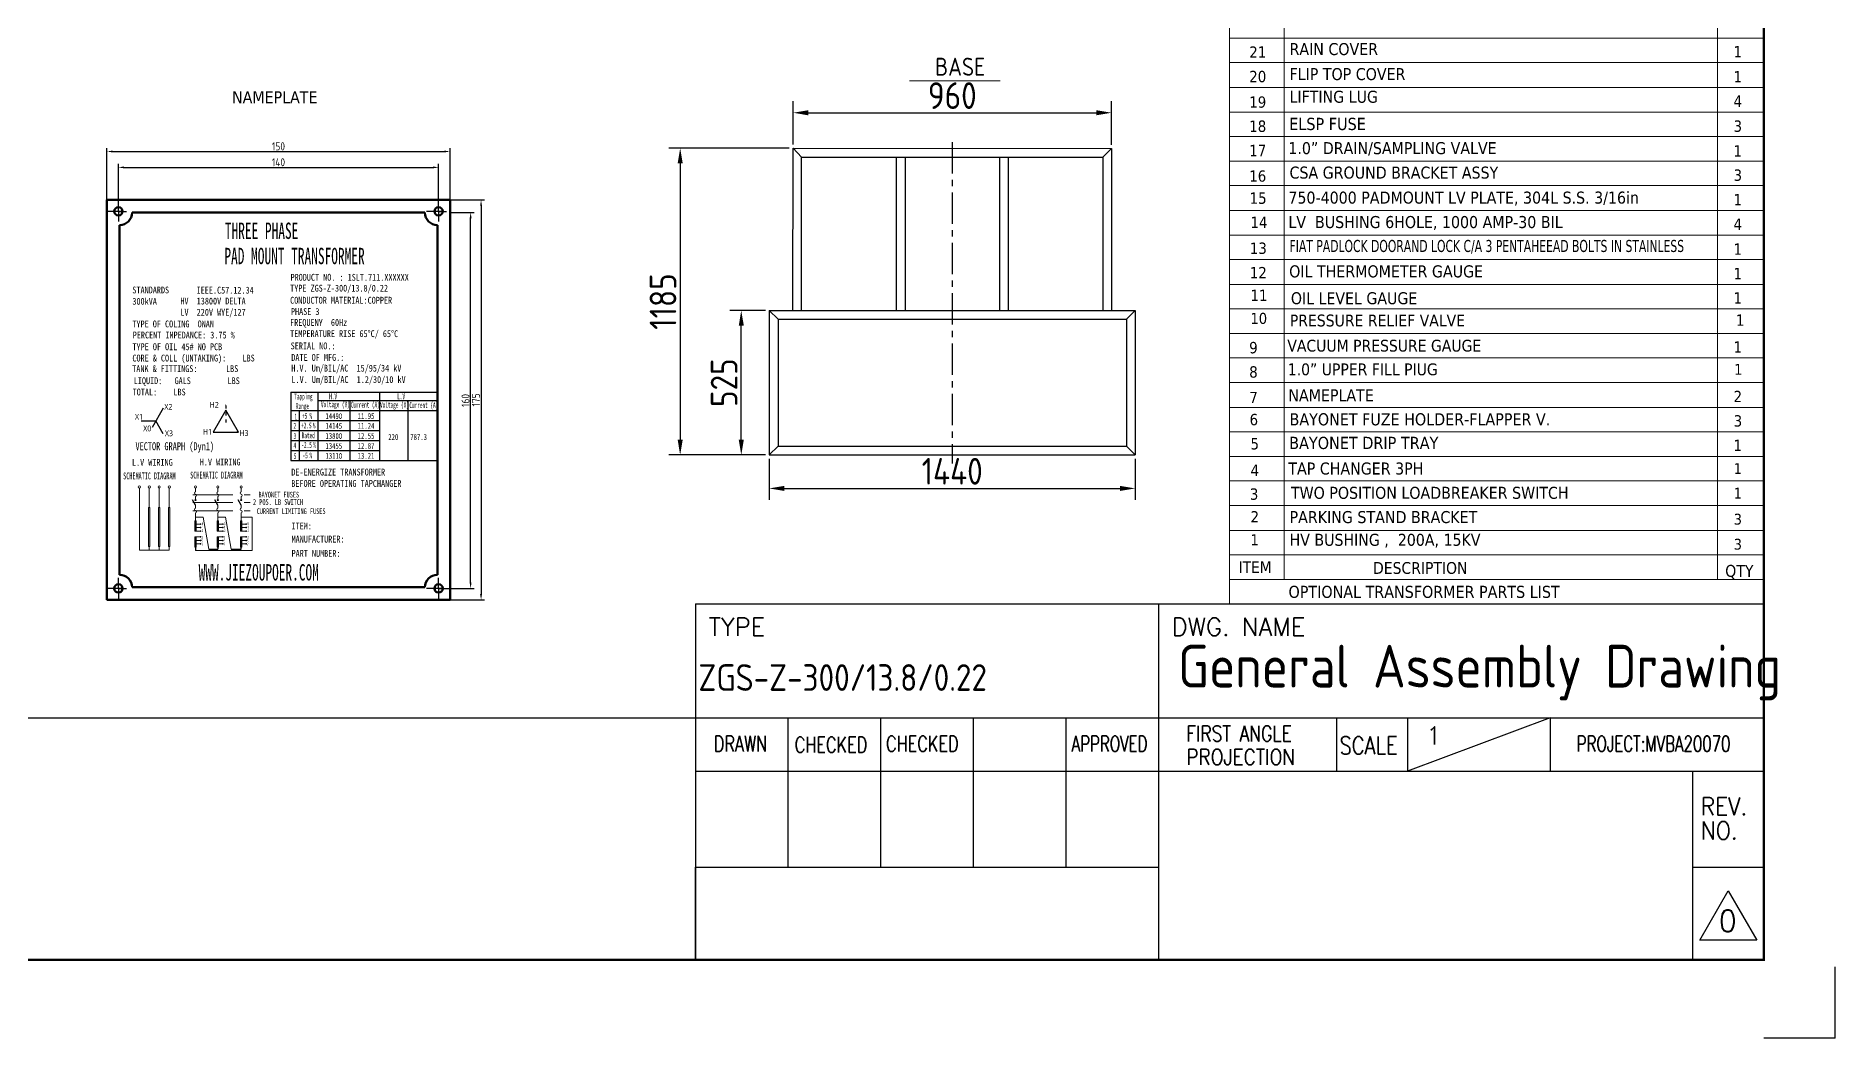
# Model space of a CAD drawing. Header units: millimetres. Extents: x 70841 to 133731, y -170061 to -164340.
# Drawn here: x 120085 to 124805, y -169944 to -167313 of the extents above; entities that cross this region are included whole.
import ezdxf
from ezdxf.enums import TextEntityAlignment as Align

# ---------------------------------------------------------------- set-up
doc = ezdxf.new("R2010")
doc.units = ezdxf.units.MM
doc.header["$LTSCALE"] = 13
for name, pattern in [('2 虚线', [5.75, 4.5, -1.25]), ('ACAD_ISO03W100', [1.18, 0.47, -0.71]), ('ACAD_ISO04W100', [30, 24, -3, 0, -3]), ('CENTER', [50.8, 31.75, -6.35, 6.35, -6.35]), ('CENTERX2', [101.6, 63.5, -12.7, 12.7, -12.7]), ('HIDDEN', [9.525, 6.35, -3.175])]:
    doc.linetypes.add(name, pattern=pattern)
doc.layers.get('0').update_dxf_attribs({"color": 1, "linetype": 'CENTER'})
for name, color, linetype in [('1', 4, 'Continuous'), ('2', 3, 'Continuous'), ('4', 2, 'HIDDEN'), ('HYJ1', 6, 'ACAD_ISO04W100'), ('HYJ3', 4, 'Continuous'), ('粗实线', 4, 'Continuous')]:
    doc.layers.add(name, color=color, linetype=linetype)
for name, color, linetype, lineweight in [('2-0.13', 3, 'Continuous', 13), ('标注、文本', 3, 'Continuous', 25), ('铁心', 3, 'Continuous', 0)]:
    doc.layers.add(name, color=color, linetype=linetype, lineweight=lineweight)
doc.layers.add('paper', color=254, linetype='Continuous', plot=False)
doc.styles.add('11', font='')
doc.styles.add('ROMANS', font='romans.shx', dxfattribs={"bigfont": 'whgtxt.shx'})
doc.styles.get("Standard").update_dxf_attribs({"font": 'gbenor.shx', "bigfont": 'gbcbig.shx'})
doc.styles.add('Tahoma$001', font='tahoma.ttf', dxfattribs={"height": 2.159784})
doc.styles.add('Tahoma_txtstyle_28.05_0_0', font='tahoma.ttf')
doc.styles.add('Tahoma_txtstyle_28.49_0_0', font='tahoma.ttf')
doc.styles.add('Tahoma_txtstyle_28.73_0_0', font='tahoma.ttf')
doc.styles.add('Tahoma_txtstyle_28.76_0_0', font='tahoma.ttf')
doc.styles.add('Tahoma_txtstyle_28.82_0_0', font='tahoma.ttf')
doc.styles.add('Tahoma_txtstyle_28.87_0_0', font='tahoma.ttf')
doc.styles.add('Tahoma_txtstyle_28.88_0_0', font='tahoma.ttf')
doc.styles.add('Tahoma_txtstyle_30.00_0_0', font='tahoma.ttf')
doc.styles.add('Tahoma_txtstyle_30.40_0_0', font='tahoma.ttf')
doc.styles.add('Tahoma_txtstyle_30.54_0_0', font='tahoma.ttf')
doc.styles.add('宋体', font='', dxfattribs={"width": 0.6})
doc.styles.get('11').set_extended_font_data('FangSong_GB2312')
doc.styles.get('宋体').set_extended_font_data('Microsoft YaHei')
doc.dimstyles.new('1$0', dxfattribs={"dimtxt": 3.5, "dimasz": 2.5, "dimexe": 1.5, "dimexo": 0, "dimgap": 0.5, "dimtad": 1, "dimtoh": 1, "dimdec": 1, "dimtxsty": 'Standard', "dimcen": 2.5, "dimclrd": 3, "dimclre": 3, "dimclrt": 3, "dimadec": 1, "dimazin": 0, "dimtfac": 1, "dimtdec": 1, "dimtmove": 0, "dimatfit": 2, "dimfxl": 1.5, "dimarcsym": 0})
doc.dimstyles.new('1-15', dxfattribs={"dimscale": 20, "dimtxt": 3.5, "dimasz": 2, "dimexe": 1.5, "dimexo": 0.5, "dimgap": 0.5, "dimtad": 1, "dimtoh": 1, "dimdec": 1, "dimdsep": 46, "dimtxsty": 'Standard', "dimcen": 2.5, "dimclrd": 3, "dimclre": 3, "dimclrt": 3, "dimadec": 0, "dimazin": 2, "dimtfac": 1, "dimtdec": 1, "dimtmove": 0, "dimatfit": 2, "dimfxl": 1, "dimarcsym": 0})

# ---------------------------------------------------------------- blocks, each defined once
blk = doc.blocks.new('*D1542')
at = {"layer": 'Defpoints', "color": 0, "transparency": 16777216}
for p in [(122906.5, -167514.2), (122070.9, -167607.2), (122906.5, -167608.3)]:
    blk.add_point(p, dxfattribs=at)
at = {"layer": '标注、文本', "color": 3, "lineweight": -2, "transparency": 16777216}
for p, q in [((122070.9, -167597.2), (122070.9, -167484.2)), ((122906.5, -167598.3), (122906.5, -167484.2)), ((122110.9, -167514.2), (122866.5, -167514.2))]:
    blk.add_line(p, q, dxfattribs=at)
at = {"layer": '标注、文本', "color": 3, "transparency": 16777216}
for points in [[(122110.9, -167507.6), (122110.9, -167520.9), (122070.9, -167514.2)], [(122866.5, -167507.6), (122866.5, -167520.9), (122906.5, -167514.2)]]:
    blk.add_solid(points, dxfattribs=at)
at = {"layer": '标注、文本', "color": 3, "transparency": 16777216, "insert": (122488.7, -167469.2), "char_height": 70, "attachment_point": 5}
blk.add_mtext('960', dxfattribs=at)
blk = doc.blocks.new('*D1543')
at = {"layer": 'Defpoints', "color": 0, "transparency": 16777216}
for p in [(122070.9, -167607.2), (121774.7, -168412.6), (122008.4, -168412.6)]:
    blk.add_point(p, dxfattribs=at)
at = {"layer": '标注、文本', "color": 3, "lineweight": -2, "transparency": 16777216}
for p, q in [((122060.9, -167607.2), (121744.7, -167607.2)), ((121774.7, -167647.2), (121774.7, -168372.6)), ((121998.4, -168412.6), (121744.7, -168412.6))]:
    blk.add_line(p, q, dxfattribs=at)
at = {"layer": '标注、文本', "color": 3, "transparency": 16777216}
for points in [[(121768.1, -167647.2), (121781.4, -167647.2), (121774.7, -167607.2)], [(121768.1, -168372.6), (121781.4, -168372.6), (121774.7, -168412.6)]]:
    blk.add_solid(points, dxfattribs=at)
at = {"layer": '标注、文本', "color": 3, "transparency": 16777216, "insert": (121729.7, -168009.9), "char_height": 70, "attachment_point": 5, "rotation": 90}
blk.add_mtext('1185', dxfattribs=at)
blk = doc.blocks.new('*D1544')
at = {"layer": 'Defpoints', "color": 0, "transparency": 16777216}
for p in [(121935, -168033.4), (122008.4, -168033.4), (122008.4, -168412.6)]:
    blk.add_point(p, dxfattribs=at)
at = {"layer": '标注、文本', "color": 3, "lineweight": -2, "transparency": 16777216}
for p, q in [((121998.4, -168033.4), (121905, -168033.4)), ((121935, -168372.6), (121935, -168073.4)), ((121998.4, -168412.6), (121905, -168412.6))]:
    blk.add_line(p, q, dxfattribs=at)
at = {"layer": '标注、文本', "color": 3, "transparency": 16777216}
for points in [[(121928.4, -168073.4), (121941.7, -168073.4), (121935, -168033.4)], [(121928.4, -168372.6), (121941.7, -168372.6), (121935, -168412.6)]]:
    blk.add_solid(points, dxfattribs=at)
at = {"layer": '标注、文本', "color": 3, "transparency": 16777216, "insert": (121890, -168223), "char_height": 70, "attachment_point": 5, "rotation": 90}
blk.add_mtext('525 ', dxfattribs=at)
blk = doc.blocks.new('*D1545')
at = {"layer": 'Defpoints', "color": 0, "transparency": 16777216}
for p in [(122008.4, -168412.6), (122968.4, -168412.6), (122968.4, -168500.6)]:
    blk.add_point(p, dxfattribs=at)
at = {"layer": '标注、文本', "color": 3, "lineweight": -2, "transparency": 16777216}
for p, q in [((122008.4, -168422.6), (122008.4, -168530.6)), ((122968.4, -168422.6), (122968.4, -168530.6)), ((122048.4, -168500.6), (122928.4, -168500.6))]:
    blk.add_line(p, q, dxfattribs=at)
at = {"layer": '标注、文本', "color": 3, "transparency": 16777216}
for points in [[(122048.4, -168493.9), (122048.4, -168507.3), (122008.4, -168500.6)], [(122928.4, -168493.9), (122928.4, -168507.3), (122968.4, -168500.6)]]:
    blk.add_solid(points, dxfattribs=at)
at = {"layer": '标注、文本', "color": 3, "transparency": 16777216, "insert": (122488.4, -168455.6), "char_height": 70, "attachment_point": 5}
blk.add_mtext('1440', dxfattribs=at)
blk = doc.blocks.new('*D1578')
at = {"layer": '2', "color": 3, "lineweight": -2, "transparency": 16777216}
for p, q in [((120754.4, -168095.5), (120765.05, -168095.5)), ((120763.55, -168257.51), (120763.55, -168098)), ((120752.7, -168260.01), (120765.05, -168260.01))]:
    blk.add_line(p, q, dxfattribs=at)
at = {"layer": '2', "color": 3, "transparency": 16777216}
for points in [[(120763.13, -168098), (120763.96, -168098), (120763.55, -168095.5)], [(120763.13, -168257.51), (120763.96, -168257.51), (120763.55, -168260.01)]]:
    blk.add_solid(points, dxfattribs=at)
at = {"layer": 'Defpoints', "color": 0, "transparency": 16777216}
for p in [(120754.4, -168095.5), (120763.55, -168095.5), (120752.7, -168260.01)]:
    blk.add_point(p, dxfattribs=at)
at = {"layer": '2', "color": 3, "transparency": 16777216, "insert": (120761.3, -168177.76), "char_height": 3.5, "attachment_point": 5, "rotation": 90}
blk.add_mtext('160', dxfattribs=at)
blk = doc.blocks.new('*D1579')
at = {"layer": '2', "color": 3, "lineweight": -2, "transparency": 16777216}
for p, q in [((120754.53, -168090.01), (120769.61, -168090.01)), ((120768.11, -168092.51), (120768.11, -168262.52)), ((120754.53, -168265.02), (120769.61, -168265.02))]:
    blk.add_line(p, q, dxfattribs=at)
at = {"layer": '2', "color": 3, "transparency": 16777216}
for points in [[(120767.69, -168092.51), (120768.53, -168092.51), (120768.11, -168090.01)], [(120767.69, -168262.52), (120768.53, -168262.52), (120768.11, -168265.02)]]:
    blk.add_solid(points, dxfattribs=at)
at = {"layer": 'Defpoints', "color": 0, "transparency": 16777216}
for p in [(120754.53, -168090.01), (120754.53, -168265.02), (120768.11, -168265.02)]:
    blk.add_point(p, dxfattribs=at)
at = {"layer": '2', "color": 3, "transparency": 16777216, "insert": (120765.86, -168177.52), "char_height": 3.5, "attachment_point": 5, "rotation": 90}
blk.add_mtext('175', dxfattribs=at)
blk = doc.blocks.new('*D1580')
at = {"layer": '2', "color": 3, "lineweight": -2, "transparency": 16777216}
for p, q in [((120609.53, -168090.37), (120609.53, -168074.27)), ((120612.03, -168075.77), (120747.03, -168075.77)), ((120749.53, -168090.37), (120749.53, -168074.27))]:
    blk.add_line(p, q, dxfattribs=at)
at = {"layer": '2', "color": 3, "transparency": 16777216}
for points in [[(120612.03, -168075.35), (120612.03, -168076.18), (120609.53, -168075.77)], [(120747.03, -168075.35), (120747.03, -168076.18), (120749.53, -168075.77)]]:
    blk.add_solid(points, dxfattribs=at)
at = {"layer": 'Defpoints', "color": 0, "transparency": 16777216}
for p in [(120749.53, -168075.77), (120609.53, -168090.37), (120749.53, -168090.37)]:
    blk.add_point(p, dxfattribs=at)
at = {"layer": '2', "color": 3, "transparency": 16777216, "insert": (120679.53, -168073.52), "char_height": 3.5, "attachment_point": 5}
blk.add_mtext('140', dxfattribs=at)
blk = doc.blocks.new('*D1581')
at = {"layer": '2', "color": 3, "lineweight": -2, "transparency": 16777216}
for p, q in [((120604.53, -168090.01), (120604.53, -168067.31)), ((120607.03, -168068.81), (120752.03, -168068.81)), ((120754.53, -168090.01), (120754.53, -168067.31))]:
    blk.add_line(p, q, dxfattribs=at)
at = {"layer": '2', "color": 3, "transparency": 16777216}
for points in [[(120607.03, -168068.39), (120607.03, -168069.23), (120604.53, -168068.81)], [(120752.03, -168068.39), (120752.03, -168069.23), (120754.53, -168068.81)]]:
    blk.add_solid(points, dxfattribs=at)
at = {"layer": 'Defpoints', "color": 0, "transparency": 16777216}
for p in [(120754.53, -168068.81), (120604.53, -168090.01), (120754.53, -168090.01)]:
    blk.add_point(p, dxfattribs=at)
at = {"layer": '2', "color": 3, "transparency": 16777216, "insert": (120679.53, -168066.56), "char_height": 3.5, "attachment_point": 5}
blk.add_mtext('150', dxfattribs=at)
blk = doc.blocks.new('125560')
at = {"layer": '铁心'}
h = blk.add_hatch(color=256, dxfattribs=at)
h.dxf.hatch_style = 1
h.paths.add_polyline_path([(120622.68, -168224.63), (120623.31, -168224.63), (120623.31, -168241.61), (120622.68, -168241.61)])
h = blk.add_hatch(color=256, dxfattribs=at)
h.dxf.hatch_style = 1
h.paths.add_polyline_path([(120627.05, -168224.63), (120627.67, -168224.63), (120627.67, -168241.61), (120627.05, -168241.61)])
h = blk.add_hatch(color=256, dxfattribs=at)
h.dxf.hatch_style = 1
h.paths.add_polyline_path([(120631.44, -168224.63), (120632.06, -168224.63), (120632.06, -168241.61), (120631.44, -168241.61)])
h = blk.add_hatch(color=256, dxfattribs=at)
h.dxf.hatch_style = 1
h.paths.add_polyline_path([(120643.49, -168230.49), (120643.02, -168230.49), (120643.49, -168234.95)])
h.paths.add_polyline_path([(120643.02, -168230.49), (120643.49, -168234.95), (120643.02, -168234.95)])
h = blk.add_hatch(color=256, dxfattribs=at)
h.dxf.hatch_style = 1
h.paths.add_polyline_path([(120643.37, -168230.49), (120643.13, -168230.49), (120643.37, -168234.95)])
h.paths.add_polyline_path([(120643.13, -168230.49), (120643.37, -168234.95), (120643.13, -168234.95)])
h = blk.add_hatch(color=256, dxfattribs=at)
h.dxf.hatch_style = 1
h.paths.add_polyline_path([(120653.25, -168230.49), (120652.77, -168230.49), (120653.25, -168234.95)])
h.paths.add_polyline_path([(120652.77, -168230.49), (120653.25, -168234.95), (120652.77, -168234.95)])
h = blk.add_hatch(color=256, dxfattribs=at)
h.dxf.hatch_style = 1
h.paths.add_polyline_path([(120653.13, -168230.49), (120652.89, -168230.49), (120653.13, -168234.95)])
h.paths.add_polyline_path([(120652.89, -168230.49), (120653.13, -168234.95), (120652.89, -168234.95)])
h = blk.add_hatch(color=256, dxfattribs=at)
h.dxf.hatch_style = 1
h.paths.add_polyline_path([(120663.45, -168230.49), (120662.97, -168230.49), (120663.45, -168234.95)])
h.paths.add_polyline_path([(120662.97, -168230.49), (120663.45, -168234.95), (120662.97, -168234.95)])
h = blk.add_hatch(color=256, dxfattribs=at)
h.dxf.hatch_style = 1
h.paths.add_polyline_path([(120663.33, -168230.49), (120663.09, -168230.49), (120663.33, -168234.95)])
h.paths.add_polyline_path([(120663.09, -168230.49), (120663.33, -168234.95), (120663.09, -168234.95)])
h = blk.add_hatch(color=256, dxfattribs=at)
h.dxf.hatch_style = 1
h.paths.add_polyline_path([(120643.49, -168237.44), (120643.02, -168237.44), (120643.49, -168241.91)])
h.paths.add_polyline_path([(120643.02, -168237.44), (120643.49, -168241.91), (120643.02, -168241.91)])
h = blk.add_hatch(color=256, dxfattribs=at)
h.dxf.hatch_style = 1
h.paths.add_polyline_path([(120643.37, -168237.44), (120643.13, -168237.44), (120643.37, -168241.91)])
h.paths.add_polyline_path([(120643.13, -168237.44), (120643.37, -168241.91), (120643.13, -168241.91)])
h = blk.add_hatch(color=256, dxfattribs=at)
h.dxf.hatch_style = 1
h.paths.add_polyline_path([(120653.25, -168237.44), (120652.77, -168237.44), (120653.25, -168241.91)])
h.paths.add_polyline_path([(120652.77, -168237.44), (120653.25, -168241.91), (120652.77, -168241.91)])
h = blk.add_hatch(color=256, dxfattribs=at)
h.dxf.hatch_style = 1
h.paths.add_polyline_path([(120653.13, -168237.44), (120652.89, -168237.44), (120653.13, -168241.91)])
h.paths.add_polyline_path([(120652.89, -168237.44), (120653.13, -168241.91), (120652.89, -168241.91)])
h = blk.add_hatch(color=256, dxfattribs=at)
h.dxf.hatch_style = 1
h.paths.add_polyline_path([(120663.45, -168237.44), (120662.97, -168237.44), (120663.45, -168241.91)])
h.paths.add_polyline_path([(120662.97, -168237.44), (120663.45, -168241.91), (120662.97, -168241.91)])
h = blk.add_hatch(color=256, dxfattribs=at)
h.dxf.hatch_style = 1
h.paths.add_polyline_path([(120663.33, -168237.44), (120663.09, -168237.44), (120663.33, -168241.91)])
h.paths.add_polyline_path([(120663.09, -168237.44), (120663.33, -168241.91), (120663.09, -168241.91)])
at = {"layer": '2'}
for points in [[(120656.48, -168179.24, 0, 0.385, 0), (120656.48, -168180.01, 0.385, 0.385, 0)], [(120619.45, -168186.75, 0, 0.385, 0), (120620.22, -168186.75, 0.385, 0.385, 0)], [(120629.08, -168181.19, 0, 0.385, 0), (120628.7, -168181.86, 0.385, 0.385, 0)], [(120656.48, -168181.97, 0, 0.385, 0), (120656.87, -168182.64, 0.385, 0.385, 0)], [(120629.08, -168192.31, 0, 0.385, 0), (120628.7, -168191.64, 0.385, 0.385, 0)], [(120650.92, -168191.6, 0, 0.385, 0), (120651.31, -168190.93, 0.385, 0.385, 0)]]:
    blk.add_lwpolyline(points, format="xyseb", dxfattribs=at)
at = {"layer": '2', "linetype": 'ACAD_ISO03W100', "ltscale": 0.2}
blk.add_lwpolyline([(120656.48, -168180.01), (120656.48, -168188.39)], dxfattribs=at)
at = {"layer": '2'}
for points in [[(120619.45, -168186.75), (120625.87, -168186.75)], [(120629.08, -168181.19), (120624.27, -168189.53)], [(120629.08, -168192.31), (120625.87, -168186.75)]]:
    blk.add_lwpolyline(points, dxfattribs=at)
blk.add_lwpolyline([(120656.48, -168181.97), (120650.92, -168191.6), (120662.04, -168191.6)], close=True, dxfattribs=at)
at = {"layer": '2', "linetype": 'Continuous'}
blk.add_lwpolyline([(120662.04, -168191.6), (120661.27, -168191.6)], dxfattribs=at)
at = {"layer": '2-0.13'}
for p, q in [((120725.35, -168177.71), (120737.96, -168177.71)), ((120618.74, -168216.13), (120618.74, -168243.31)), ((120618.74, -168243.31), (120631.75, -168243.31))]:
    blk.add_line(p, q, dxfattribs=at)
for centre, radius in [((120618.74, -168215.63), 0.499), ((120623, -168215.63), 0.499), ((120627.36, -168215.63), 0.499), ((120631.75, -168215.63), 0.499), ((120643.25, -168215.63), 0.499), ((120653.01, -168215.63), 0.499), ((120663.21, -168215.63), 0.499), ((120643.25, -168221.36), 0.249), ((120653.01, -168221.36), 0.249), ((120663.21, -168221.36), 0.249)]:
    blk.add_circle(centre, radius, dxfattribs=at)
for centre, start, end in [((120643.25, -168218.32), 90, 270), ((120643.25, -168219.32), 270, 90), ((120653.01, -168218.32), 90, 270), ((120653.01, -168219.32), 270, 90), ((120663.21, -168218.32), 90, 270), ((120663.21, -168219.32), 270, 90), ((120643.25, -168225.46), 90, 270), ((120643.25, -168226.45), 270, 90), ((120653.01, -168225.46), 90, 270), ((120653.01, -168226.45), 270, 90), ((120663.21, -168225.46), 90, 270), ((120663.21, -168226.45), 270, 90)]:
    blk.add_arc(centre, 0.499, start, end, dxfattribs=at)
at = {"layer": 'HYJ1', "color": 1, "linetype": 'CENTERX2'}
for p, q in [((120609.53, -168095.01), (120609.53, -168090.37)), ((120749.53, -168095.01), (120749.53, -168090.37)), ((120609.53, -168095.01), (120604.29, -168095.01)), ((120611.36, -168095.01), (120609.53, -168095.01)), ((120609.53, -168095.01), (120613.03, -168095.01)), ((120609.53, -168095.01), (120609.53, -168099.41)), ((120609.53, -168095.01), (120609.53, -168096.84)), ((120749.53, -168095.01), (120744.29, -168095.01)), ((120751.36, -168095.01), (120749.53, -168095.01)), ((120749.53, -168095.01), (120753.03, -168095.01)), ((120749.53, -168095.01), (120749.53, -168099.41)), ((120749.53, -168095.01), (120749.53, -168096.84)), ((120609.53, -168260.01), (120609.53, -168255.37)), ((120749.53, -168260.01), (120749.53, -168255.37)), ((120609.53, -168260.01), (120604.29, -168260.01)), ((120611.36, -168260.01), (120609.53, -168260.01)), ((120609.53, -168260.01), (120613.03, -168260.01)), ((120609.53, -168260.01), (120609.53, -168264.41)), ((120609.53, -168260.01), (120609.53, -168261.84)), ((120749.53, -168260.01), (120744.29, -168260.01)), ((120751.36, -168260.01), (120749.53, -168260.01)), ((120749.53, -168260.01), (120753.03, -168260.01)), ((120749.53, -168260.01), (120749.53, -168264.41)), ((120749.53, -168260.01), (120749.53, -168261.84))]:
    blk.add_line(p, q, dxfattribs=at)
at = {"layer": 'HYJ3', "linetype": 'ByBlock', "lineweight": 50}
for p, q in [((120754.53, -168090.01), (120604.53, -168090.01)), ((120604.53, -168090.01), (120604.53, -168265.02)), ((120754.53, -168265.02), (120754.53, -168090.01)), ((120610.02, -168100.99), (120610.02, -168254.04)), ((120743.56, -168095.5), (120615.51, -168095.5)), ((120749.04, -168254.04), (120749.04, -168100.99)), ((120754.53, -168265.02), (120604.53, -168265.02)), ((120615.51, -168259.53), (120743.56, -168259.53))]:
    blk.add_line(p, q, dxfattribs=at)
for centre in [(120609.53, -168095.01), (120749.53, -168095.01), (120609.53, -168260.01), (120749.53, -168260.01)]:
    blk.add_circle(centre, 1.83, dxfattribs=at)
for centre, start, end in [((120610.02, -168095.5), 270, 0), ((120749.04, -168095.5), 180, 270), ((120610.02, -168259.53), 0, 90), ((120749.04, -168259.53), 90, 180)]:
    blk.add_arc(centre, 5.49, start, end, dxfattribs=at)
at = {"layer": '标注、文本', "color": 0}
for p, q in [((120684.96, -168174.2), (120684.96, -168204.09)), ((120684.96, -168174.2), (120684.96, -168204.09)), ((120684.96, -168174.2), (120749.04, -168174.2)), ((120696.75, -168174.2), (120696.75, -168204.09)), ((120696.75, -168177.71), (120720.36, -168177.71)), ((120710.8, -168177.71), (120710.8, -168204.09)), ((120714.75, -168177.71), (120749.04, -168177.71)), ((120723.63, -168174.2), (120723.63, -168204.09)), ((120736.12, -168177.71), (120736.12, -168204.09)), ((120749.04, -168174.2), (120749.04, -168208.47)), ((120684.96, -168182.18), (120749.04, -168182.18)), ((120684.96, -168186.56), (120723.63, -168186.56)), ((120688.58, -168182.18), (120688.58, -168204.09)), ((120684.96, -168190.94), (120723.63, -168190.94)), ((120684.96, -168195.32), (120723.63, -168195.32)), ((120684.96, -168199.71), (120723.63, -168199.71)), ((120684.96, -168204.09), (120749.04, -168204.09))]:
    blk.add_line(p, q, dxfattribs=at)
at = {"layer": '标注、文本', "color": 2, "linetype": '2 虚线', "lineweight": 9, "ltscale": 0.3}
for p, q in [((120642.06, -168219.07), (120667.19, -168219.07)), ((120642.06, -168222.37), (120667.19, -168222.37)), ((120642.06, -168226.11), (120667.19, -168226.11))]:
    blk.add_line(p, q, dxfattribs=at)
at = {"layer": '标注、文本'}
for p, q in [((120643.25, -168223.53), (120642, -168221.26)), ((120653.01, -168223.53), (120651.75, -168221.26)), ((120663.21, -168223.53), (120661.96, -168221.26)), ((120643.25, -168241.91), (120643.25, -168243.45)), ((120649.01, -168242.77), (120653.01, -168242.77)), ((120653.01, -168241.92), (120653.01, -168242.77)), ((120658.77, -168242.77), (120663.21, -168242.77)), ((120663.21, -168242.77), (120663.21, -168241.91))]:
    blk.add_line(p, q, dxfattribs=at)
at = {"layer": '铁心'}
for p, q in [((120623, -168216.13), (120623, -168224.63)), ((120627.36, -168216.13), (120627.36, -168224.63)), ((120631.75, -168216.13), (120631.75, -168224.63)), ((120646.59, -168228.79), (120643.25, -168228.79)), ((120649.01, -168242.77), (120646.59, -168228.79)), ((120656.35, -168228.79), (120653, -168228.79)), ((120658.77, -168242.77), (120656.35, -168228.79)), ((120663.21, -168228.79), (120668.01, -168228.79)), ((120668.01, -168228.79), (120668.01, -168243.45)), ((120623, -168243.31), (120623, -168241.61)), ((120627.36, -168243.31), (120627.36, -168241.61)), ((120631.75, -168243.31), (120631.75, -168241.61)), ((120653.01, -168242.77), (120649.01, -168242.77)), ((120663.21, -168242.77), (120658.77, -168242.77))]:
    blk.add_line(p, q, dxfattribs=at)
for points in [[(120643.25, -168217.82), (120643.25, -168216.13)], [(120653.01, -168217.82), (120653.01, -168216.13)], [(120663.21, -168217.82), (120663.21, -168216.13)], [(120643.25, -168221.11), (120643.25, -168219.82)], [(120643.25, -168224.96), (120643.25, -168223.53)], [(120643.25, -168230.49), (120643.25, -168226.95)], [(120653.01, -168221.11), (120653.01, -168219.82)], [(120653.01, -168224.96), (120653.01, -168223.53)], [(120653.01, -168230.49), (120653.01, -168226.95)], [(120663.21, -168221.11), (120663.21, -168219.82)], [(120663.21, -168224.96), (120663.21, -168223.53)], [(120663.21, -168230.49), (120663.21, -168226.95)], [(120643.49, -168230.49), (120643.02, -168230.49), (120643.49, -168234.95), (120643.49, -168230.49)], [(120643.37, -168230.49), (120643.13, -168230.49), (120643.37, -168234.95), (120643.37, -168230.49)], [(120643.25, -168230.49), (120643.25, -168234.95)], [(120643.25, -168231.84), (120645.29, -168231.84)], [(120643.25, -168233.38), (120645.29, -168233.38)], [(120643.25, -168234.95), (120645.29, -168234.95)], [(120653.25, -168230.49), (120652.77, -168230.49), (120653.25, -168234.95), (120653.25, -168230.49)], [(120653.13, -168230.49), (120652.89, -168230.49), (120653.13, -168234.95), (120653.13, -168230.49)], [(120653.01, -168230.49), (120653.01, -168234.95)], [(120653.01, -168231.84), (120655.05, -168231.84)], [(120653.01, -168233.38), (120655.05, -168233.38)], [(120653.01, -168234.95), (120655.05, -168234.95)], [(120663.45, -168230.49), (120662.97, -168230.49), (120663.45, -168234.95), (120663.45, -168230.49)], [(120663.33, -168230.49), (120663.09, -168230.49), (120663.33, -168234.95), (120663.33, -168230.49)], [(120663.21, -168230.49), (120663.21, -168234.95)], [(120663.21, -168231.84), (120665.28, -168231.84)], [(120663.21, -168233.38), (120665.28, -168233.38)], [(120663.21, -168234.95), (120665.28, -168234.95)], [(120643.49, -168237.44), (120643.02, -168237.44), (120643.49, -168241.91), (120643.49, -168237.44)], [(120643.37, -168237.44), (120643.13, -168237.44), (120643.37, -168241.91), (120643.37, -168237.44)], [(120643.25, -168241.91), (120643.25, -168237.44)], [(120643.25, -168237.44), (120645.29, -168237.44)], [(120643.25, -168239.01), (120645.29, -168239.01)], [(120643.25, -168240.55), (120645.29, -168240.55)], [(120653.25, -168237.44), (120652.77, -168237.44), (120653.25, -168241.91), (120653.25, -168237.44)], [(120653.13, -168237.44), (120652.89, -168237.44), (120653.13, -168241.91), (120653.13, -168237.44)], [(120653.01, -168241.91), (120653.01, -168237.44)], [(120653.01, -168237.44), (120655.05, -168237.44)], [(120653.01, -168239.01), (120655.05, -168239.01)], [(120653.01, -168240.55), (120655.05, -168240.55)], [(120663.45, -168237.44), (120662.97, -168237.44), (120663.45, -168241.91), (120663.45, -168237.44)], [(120663.33, -168237.44), (120663.09, -168237.44), (120663.33, -168241.91), (120663.33, -168237.44)], [(120663.21, -168241.91), (120663.21, -168237.44)], [(120663.21, -168237.44), (120665.28, -168237.44)], [(120663.21, -168239.01), (120665.28, -168239.01)], [(120663.21, -168240.55), (120665.28, -168240.55)], [(120668.01, -168243.45), (120668.01, -168243.45), (120643.25, -168243.45)]]:
    blk.add_lwpolyline(points, dxfattribs=at)
for points in [[(120623.31, -168241.61), (120622.68, -168241.61), (120622.68, -168224.63), (120623.31, -168224.63)], [(120627.67, -168241.61), (120627.05, -168241.61), (120627.05, -168224.63), (120627.67, -168224.63)], [(120632.06, -168241.61), (120631.44, -168241.61), (120631.44, -168224.63), (120632.06, -168224.63)], [(120643.02, -168230.49), (120643.49, -168234.95), (120643.02, -168234.95), (120643.02, -168230.49)], [(120643.13, -168230.49), (120643.37, -168234.95), (120643.13, -168234.95), (120643.13, -168230.49)], [(120652.77, -168230.49), (120653.25, -168234.95), (120652.77, -168234.95), (120652.77, -168230.49)], [(120652.89, -168230.49), (120653.13, -168234.95), (120652.89, -168234.95), (120652.89, -168230.49)], [(120662.97, -168230.49), (120663.45, -168234.95), (120662.97, -168234.95), (120662.97, -168230.49)], [(120663.09, -168230.49), (120663.33, -168234.95), (120663.09, -168234.95), (120663.09, -168230.49)], [(120643.02, -168237.44), (120643.49, -168241.91), (120643.02, -168241.91), (120643.02, -168237.44)], [(120643.13, -168237.44), (120643.37, -168241.91), (120643.13, -168241.91), (120643.13, -168237.44)], [(120652.77, -168237.44), (120653.25, -168241.91), (120652.77, -168241.91), (120652.77, -168237.44)], [(120652.89, -168237.44), (120653.13, -168241.91), (120652.89, -168241.91), (120652.89, -168237.44)], [(120662.97, -168237.44), (120663.45, -168241.91), (120662.97, -168241.91), (120662.97, -168237.44)], [(120663.09, -168237.44), (120663.33, -168241.91), (120663.09, -168241.91), (120663.09, -168237.44)]]:
    blk.add_lwpolyline(points, close=True, dxfattribs=at)
for centre in [(120645.45, -168231.85), (120645.45, -168233.35), (120645.45, -168234.91), (120655.18, -168231.85), (120655.18, -168233.35), (120655.18, -168234.91), (120665.41, -168231.85), (120665.41, -168233.35), (120665.41, -168234.91), (120645.45, -168237.45), (120645.45, -168239.02), (120645.45, -168240.52), (120655.18, -168237.45), (120655.18, -168239.02), (120655.18, -168240.52), (120665.41, -168237.45), (120665.41, -168239.02), (120665.41, -168240.52)]:
    blk.add_circle(centre, 0.154, dxfattribs=at)
at = {"layer": '2', "style": '宋体', "width": 0.76}
for s, p in [('X2', (120629.6, -168181.8)), ('H2', (120649.42, -168180.94)), ('X1', (120616.77, -168186.16)), ('X0', (120620.37, -168191.25)), ('X3', (120629.85, -168193.4)), ('H1', (120646.49, -168192.7)), ('H3', (120662.41, -168193.25))]:
    blk.add_text(s, height=2.5, dxfattribs=at).set_placement(p)
at = {"layer": '2-0.13', "style": '11'}
for s, height, width, p in [('PRODUCT NO. : 1SLT.711.XXXXXX', 3, 0.76, (120684.8, -168125.37)), ('300kVA', 3, 0.76, (120615.65, -168135.87)), ('STANDARDS', 3, 0.76, (120615.64, -168130.91)), ('HV  13800V DELTA', 3, 0.76, (120636.63, -168135.76)), ('IEEE.C57.12.34', 3, 0.76, (120643.74, -168131)), ('TYPE ZGS-Z-300/13.8/0.22', 3, 0.76, (120684.62, -168130.12)), ('CONDUCTOR MATERIAL:COPPER', 3, 0.76, (120684.62, -168135.41)), ('LV  220V WYE/127', 3, 0.76, (120636.63, -168140.64)), ('PHASE 3', 3, 0.76, (120684.97, -168140.35)), ('TYPE OF COLING  ONAN', 3, 0.76, (120615.64, -168145.78)), ('PERCENT IMPEDANCE: 3.75 %%%', 3, 0.76, (120615.8, -168150.63)), ('TEMPERATURE RISE 65°C/ 65°C', 3, 0.76, (120684.62, -168150.03)), ('FREQUENY  60Hz', 3, 0.76, (120684.62, -168145.12)), ('TYPE OF OIL 45# NO PCB', 3, 0.76, (120615.67, -168155.76)), ('SERIAL NO.:', 3, 0.76, (120684.87, -168155.39)), ('TANK & FITTINGS:       LBS', 3, 0.76, (120615.57, -168165.34)), ('CORE & COLL (UNTAKING):    LBS', 3, 0.76, (120615.64, -168160.72)), ('H.V. Um/BIL/AC  15/95/34 kV', 3, 0.76, (120685.12, -168165.12)), ('DATE OF MFG.:', 3, 0.76, (120685.13, -168160.43)), ('LIQUID:   GALS         LBS', 3, 0.76, (120616.24, -168170.62)), ('L.V. Um/BIL/AC  1.2/30/10 kV', 3, 0.76, (120685.19, -168170.1)), ('TOTAL:    LBS', 3, 0.76, (120615.76, -168175.57)), ('Tapping ', 2.556, 0.55, (120686.43, -168177.33)), ('Range', 2.556, 0.55, (120687.15, -168181.5)), ('Voltage (V)', 2.5558, 0.55, (120698.1, -168180.73)), ('H.V', 2.556, 0.55, (120701.7, -168177.21)), ('Current (A)', 2.5558, 0.55, (120711.2, -168180.89)), ('Voltage (V)', 2.5558, 0.55, (120723.94, -168180.96)), ('L.V', 2.556, 0.55, (120731.43, -168177.21)), ('Current (A)', 2.5558, 0.55, (120736.77, -168181.08)), ('2   ', 2.556, 0.55, (120686.12, -168190.16)), ('1      ', 2.556, 0.55, (120686.54, -168186.07)), ('+2.5', 2.556, 0.55, (120689.43, -168189.99)), ('+5', 2.556, 0.55, (120689.84, -168185.78)), ('%', 2.56, 0.55, (120693.11, -168185.78)), ('%', 2.56, 0.55, (120694.53, -168189.99)), ('14490', 2.556, 0.7, (120700.07, -168185.87)), ('14145', 2.556, 0.7, (120700.07, -168190.16)), ('11.95', 2.556, 0.7, (120714.17, -168185.87)), ('11.24', 2.556, 0.7, (120714.17, -168190.16)), ('VECTOR GRAPH (Dyn1)', 3.5, 0.76, (120616.99, -168199.55)), ('3', 2.56, 0.55, (120686.11, -168194.6)), ('Rated', 2.556, 0.55, (120689.67, -168194.31)), ('13800', 2.556, 0.7, (120700.07, -168194.57)), ('12.55', 2.556, 0.7, (120714.17, -168194.57)), ('220', 2.556, 0.7, (120727.54, -168195.04)), ('787.3', 2.556, 0.7, (120737.15, -168195.04)), ('L.V WIRING ', 3, 0.76, (120615.45, -168206.34)), ('H.V WIRING ', 3, 0.76, (120645.11, -168206.21)), ('4', 2.56, 0.55, (120686.12, -168198.72)), ('5', 2.56, 0.55, (120686.22, -168203.36)), ('-2.5', 2.556, 0.55, (120689.54, -168198.52)), ('-5', 2.556, 0.55, (120690.05, -168203.09)), ('%', 2.56, 0.55, (120693.11, -168203.09)), ('%', 2.56, 0.55, (120694.68, -168198.52)), ('13455', 2.556, 0.7, (120700.07, -168198.94)), ('13110', 2.556, 0.7, (120700.07, -168203.29)), ('12.87', 2.556, 0.7, (120714.17, -168198.94)), ('13.21', 2.556, 0.7, (120714.17, -168203.29)), ('SCHEMATIC DIAGRAM ', 3, 0.55, (120611.62, -168212.28)), ('SCHEMATIC DIAGRAM ', 3, 0.55, (120640.93, -168211.92)), ('DE-ENERGIZE TRANSFORMER', 3, 0.76, (120685.13, -168210.61)), ('BEFORE OPERATING TAPCHANGER', 3, 0.76, (120685.13, -168215.59)), ('2 POS. LB SWITCH', 2.5, 0.67, (120668.38, -168223.46)), ('ITEM:', 3, 0.76, (120685.24, -168234.19)), ('MANUFACTURER:', 3, 0.76, (120685.24, -168239.94)), ('PART NUMBER:', 3, 0.76, (120685.24, -168246.18))]:
    blk.add_text(s, height=height, dxfattribs=dict(at, width=width)).set_placement(p)
at = {"layer": '2-0.13', "style": '11', "width": 0.67}
for s, p in [('BAYONET FUSES', (120688.55, -168220.23)), ('CURRENT LIMITING FUSES', (120700.1, -168227.48))]:
    blk.add_text(s, height=2.5, dxfattribs=at).set_placement(p, align=Align.RIGHT)
at = {"layer": '4', "color": 4, "style": '11', "width": 0.6}
for s, p in [('THREE PHASE ', (120656.08, -168107.08)), (' PAD MOUNT TRANSFORMER', (120652.95, -168118.12)), ('WWW.JIEZOUPOER.COM', (120644.6, -168256.56))]:
    blk.add_text(s, height=7.1563, dxfattribs=at).set_placement(p)
at = {"layer": '铁心', "style": '11', "width": 0.55}
for s, p in [('4', (120645.97, -168233.83)), ('6', (120646.02, -168232.25)), ('2', (120646.03, -168235.33)), ('4', (120655.7, -168233.83)), ('6', (120655.75, -168232.25)), ('2', (120655.77, -168235.33)), ('4', (120665.93, -168233.83)), ('6', (120665.98, -168232.25)), ('2', (120665.99, -168235.33)), ('5', (120645.85, -168239.82)), ('3', (120645.9, -168238.24)), ('7', (120645.87, -168241.29)), ('5', (120655.58, -168239.82)), ('3', (120655.63, -168238.24)), ('7', (120655.61, -168241.29)), ('5', (120665.81, -168239.82)), ('7', (120665.83, -168241.29)), ('3', (120665.86, -168238.24))]:
    blk.add_text(s, height=1.25, dxfattribs=at).set_placement(p)
at = {"layer": '2'}
for base, p1, p2, picture, middle in [((120754.53, -168068.81), (120604.53, -168090.01), (120754.53, -168090.01), '*D1581', (120679.53, -168066.56)), ((120749.53, -168075.77), (120609.53, -168090.37), (120749.53, -168090.37), '*D1580', (120679.53, -168073.52))]:
    dim = blk.add_linear_dim(base=base, p1=p1, p2=p2, dimstyle='1$0', dxfattribs=at)
    dim.commit()
    dim.dimension.update_dxf_attribs({"geometry": picture, "text_midpoint": middle})
for base, p1, p2, text, picture, middle in [((120768.11, -168265.02), (120754.53, -168090.01), (120754.53, -168265.02), '175', '*D1579', (120765.86, -168177.52)), ((120763.55, -168095.5), (120752.7, -168260.01), (120754.4, -168095.5), '160', '*D1578', (120761.3, -168177.76))]:
    dim = blk.add_linear_dim(base=base, p1=p1, p2=p2, angle=90, text=text, dimstyle='1$0', dxfattribs=at)
    dim.commit()
    dim.dimension.update_dxf_attribs({"geometry": picture, "text_midpoint": middle})

msp = doc.modelspace()

# ---------------------------------------------------------------- linework, layer by layer
at = {"layer": '1', "color": 1, "linetype": 'CENTERX2', "lineweight": -3, "ltscale": 0.1}
msp.add_line((122488.39, -167591.518), (122488.39, -168435.218), dxfattribs=at)
at = {"layer": '1', "const_width": 6.541}
msp.add_lwpolyline([(117441.702, -169738.188), (124617.702, -169738.188), (124617.702, -164580.438), (117441.702, -164580.438), (117441.702, -169738.188)], dxfattribs=at)
at = {"layer": '2'}
for p, q in [((121814.577, -168803.813), (124617.702, -168803.813)), ((121814.577, -168803.813), (121814.577, -169738.188)), ((123029.264, -168803.813), (123029.264, -169738.188)), ((117441.702, -169102.813), (124617.702, -169102.813)), ((122057.514, -169102.813), (122057.514, -169494.647)), ((122300.452, -169102.813), (122300.452, -169494.647)), ((122543.389, -169102.813), (122543.389, -169494.647)), ((122786.327, -169102.813), (122786.327, -169494.647)), ((123496.452, -169102.813), (123496.452, -169242.969)), ((124057.077, -169102.813), (123683.327, -169242.969)), ((123683.327, -169102.813), (123683.327, -169242.969)), ((124057.077, -169102.813), (124057.077, -169242.969)), ((121814.577, -169242.969), (123029.264, -169242.969)), ((123029.264, -169242.969), (124617.702, -169242.969)), ((124430.827, -169242.969), (124430.827, -169738.188)), ((121814.577, -169494.647), (123029.264, -169494.647)), ((121814.577, -169737.585), (121814.577, -169494.647)), ((124430.827, -169494.647), (124617.702, -169494.647)), ((124449.514, -169686.773), (124524.264, -169557.303)), ((124524.264, -169557.303), (124599.014, -169686.773)), ((124599.014, -169686.773), (124449.514, -169686.773))]:
    msp.add_line(p, q, dxfattribs=at)
at = {"layer": 'paper'}
for q in [(124804.577, -169756.876), (124617.702, -169943.751)]:
    msp.add_line((124804.577, -169943.751), q, dxfattribs=at)
at = {"layer": '标注、文本', "color": 4, "lineweight": 30}
for p, q in [((122070.31, -168033.42), (122070.899, -167607.157)), ((122070.899, -167607.157), (122906.464, -167608.313)), ((122070.899, -167607.157), (122093.345, -167631.186)), ((122093.345, -168032.968), (122093.345, -167631.186)), ((122093.345, -167631.186), (122883.424, -167631.186)), ((122341.611, -167631.186), (122341.611, -168033.089)), ((122364.651, -167631.186), (122364.651, -168033.089)), ((122612.128, -167631.186), (122612.128, -168033.089)), ((122635.168, -167631.186), (122635.168, -168033.089)), ((122883.424, -167631.186), (122906.464, -167608.313)), ((122883.424, -167631.186), (122883.424, -168033.089)), ((122906.464, -167608.313), (122906.464, -168033.089)), ((122008.385, -168033.42), (122968.385, -168033.42)), ((122031.425, -168056.431), (122008.385, -168033.42)), ((122031.425, -168056.46), (122031.425, -168389.58)), ((122031.425, -168056.46), (122945.345, -168056.46)), ((122945.345, -168056.46), (122968.385, -168033.42)), ((122008.394, -168412.62), (122031.425, -168389.58)), ((122945.345, -168389.58), (122968.385, -168412.62))]:
    msp.add_line(p, q, dxfattribs=at)
at = {"layer": '粗实线', "lineweight": 30}
for p, q in [((122008.385, -168033.42), (122008.385, -168412.62)), ((122945.345, -168056.46), (122945.345, -168389.58)), ((122968.385, -168033.42), (122968.385, -168412.62)), ((122031.425, -168389.58), (122945.345, -168389.58)), ((122008.394, -168412.62), (122968.385, -168412.62))]:
    msp.add_line(p, q, dxfattribs=at)
at = {"layer": '铁心'}
msp.add_line((122613.868, -167430.592), (122376.369, -167430.592), dxfattribs=at)
for points in [[(123216.139, -167058.219), (123216.139, -168803.813)], [(123359.624, -167058.219), (123359.624, -168739.419)], [(124495.86, -167058.219), (124495.86, -168739.419)], [(124617.702, -167318.468), (123216.139, -167318.468), (123216.139, -167318.468)], [(124617.702, -167382.595), (123216.139, -167382.595), (123216.139, -167382.595)], [(124617.702, -167448.325), (123216.139, -167448.325), (123216.139, -167448.325)], [(124617.702, -167512.453), (123216.139, -167512.453), (123216.139, -167512.453)], [(124617.702, -167576.847), (123216.139, -167576.847), (123216.139, -167576.847)], [(124617.702, -167641.241), (123216.139, -167641.241), (123216.139, -167641.241)], [(124617.702, -167705.368), (123216.139, -167705.368), (123216.139, -167705.368)], [(124617.702, -167771.099), (123216.139, -167771.099), (123216.139, -167771.099)], [(124617.702, -167835.493), (123216.139, -167835.493), (123216.139, -167835.493)], [(124617.702, -167899.62), (123216.139, -167899.62), (123216.139, -167899.62)], [(124617.702, -167965.083), (123216.139, -167965.083)], [(124617.702, -168029.478), (123216.139, -168029.478)], [(124617.702, -168093.872), (123216.139, -168093.872)], [(124617.702, -168157.999), (123216.139, -168157.999)], [(124617.702, -168222.394), (123216.139, -168222.394), (123216.139, -168222.394)], [(124617.702, -168288.124), (123216.139, -168288.124), (123216.139, -168288.124)], [(124617.702, -168352.251), (123216.139, -168352.251), (123216.139, -168352.251)], [(124617.702, -168416.645), (123216.139, -168416.645), (123216.139, -168416.645)], [(124617.702, -168481.04), (123216.139, -168481.04), (123216.139, -168481.04)], [(124617.702, -168545.167), (123216.139, -168545.167), (123216.139, -168545.167)], [(124617.702, -168610.897), (123216.139, -168610.897), (123216.139, -168610.897)], [(124617.702, -168675.292), (123216.139, -168675.292), (123216.139, -168675.292)], [(123359.624, -168675.024), (123359.624, -168739.419), (123359.624, -168739.419)], [(124495.86, -168675.024), (124495.86, -168739.419), (124495.86, -168739.419)], [(124617.702, -168739.419), (123216.139, -168739.419), (123216.139, -168739.419)]]:
    msp.add_lwpolyline(points, dxfattribs=at)

# ---------------------------------------------------------------- block references
at = {"layer": '标注、文本', "xscale": 6, "yscale": 6, "zscale": 6}
msp.add_blockref('125560', (-603356.33, 840796.955), dxfattribs=at)

# ---------------------------------------------------------------- texts
at = {"color": 4, "true_color": 0x00ffff}
msp.add_text('ZGS-Z-300/13.8/0.22', height=70, dxfattribs=at).set_placement((121822.562, -169032.159))
at = {"layer": '1', "color": 4}
msp.add_text('General Assembly Drawing', height=112.125, dxfattribs=at).set_placement((123081.017, -169023.328))
at = {"layer": '2', "style": 'ROMANS'}
for s, height, p in [('TYPE', 46.7188, (121849.551, -168887.364)), ('DWG. NAME', 46.7188, (123064.239, -168887.364)), ('1', 46.719, (123731.874, -169173.121))]:
    msp.add_text(s, height=height, dxfattribs=at).set_placement(p)
for s, height, width, p in [('DRAWN', 41.1125, 0.75, (121863.268, -169191.61)), ('CHECKED', 41.1125, 0.75, (122075.385, -169194.215)), ('CHECKED', 41.1125, 0.75, (122315.006, -169191.61)), ('APPROVED', 41.1125, 0.7, (122802.103, -169191.61)), ('FIRST ANGLE', 41.1125, 0.8, (123103.024, -169164.838)), ('SCALE', 46.7188, 0.8, (123504.711, -169198.715)), ('PROJECTION', 41.1125, 0.86, (123103.024, -169226.453)), ('REV.', 46.7188, 0.9, (124452.074, -169358.601)), ('NO.', 46.7188, 0.9, (124452.074, -169422.312))]:
    msp.add_text(s, height=height, dxfattribs=dict(at, width=width)).set_placement(p)
at = {"layer": '2', "color": 3, "true_color": 0x00ff00, "style": 'ROMANS', "width": 0.7}
msp.add_text('PROJECT:MVBA20070', height=41.1125, dxfattribs=at).set_placement((124127.028, -169191.61))
at = {"layer": '2', "color": 4, "style": 'ROMANS'}
msp.add_text('0', height=56.062, dxfattribs=at).set_placement((124499.162, -169664.347))
at = {"layer": '铁心'}
msp.add_text('BASE', height=47.2491, dxfattribs=at).set_placement((122443.534, -167416.972))
at = {"layer": '铁心', "color": 3, "true_color": 0x00ff00}
for s, height, style, p in [('21', 29.8816, 'Tahoma_txtstyle_28.87_0_0', (123267.575, -167369.879)), ('20', 29.8816, 'Tahoma_txtstyle_28.87_0_0', (123267.575, -167434.006)), ('LIFTING LUG', 31.5286, 'Tahoma$001', (123373.446, -167487.916)), ('19', 29.4865, 'Tahoma_txtstyle_28.49_0_0', (123268.014, -167500.813)), ('18', 29.8816, 'Tahoma_txtstyle_28.87_0_0', (123267.575, -167564.446)), ('17', 29.8816, 'Tahoma_txtstyle_28.87_0_0', (123267.575, -167628.258)), ('16', 29.4865, 'Tahoma_txtstyle_28.49_0_0', (123268.014, -167695.065)), ('CSA GROUND BRACKET ASSY', 31.5647, 'Tahoma$001', (123373.446, -167687.096)), ('15', 29.8337, 'Tahoma_txtstyle_28.82_0_0', (123268.603, -167753.284)), ('14', 29.7635, 'Tahoma_txtstyle_28.76_0_0', (123270.982, -167816.837)), ('13', 29.7327, 'Tahoma_txtstyle_28.73_0_0', (123269.3, -167884.807)), ('12', 29.7327, 'Tahoma_txtstyle_28.73_0_0', (123269.3, -167948.934)), ('11', 29.8337, 'Tahoma_txtstyle_28.82_0_0', (123270.982, -168008.522)), ('10', 29.0275, 'Tahoma_txtstyle_28.05_0_0', (123270.982, -168068.621)), ('9', 29.882, 'Tahoma_txtstyle_28.87_0_0', (123267.575, -168145.866)), ('8', 29.882, 'Tahoma_txtstyle_28.87_0_0', (123267.575, -168209.678)), ('1', 28.425, 'Tahoma$001', (124540.188, -168202.26)), ('7', 29.487, 'Tahoma_txtstyle_28.49_0_0', (123268.014, -168276.485)), ('6', 29.834, 'Tahoma_txtstyle_28.82_0_0', (123268.603, -168334.704)), ('5', 29.764, 'Tahoma_txtstyle_28.76_0_0', (123270.982, -168398.256)), ('4', 29.893, 'Tahoma_txtstyle_28.88_0_0', (123270.982, -168468.208)), ('3', 29.733, 'Tahoma_txtstyle_28.73_0_0', (123269.3, -168530.353)), ('2', 29.834, 'Tahoma_txtstyle_28.82_0_0', (123270.982, -168589.941)), ('1', 29.027, 'Tahoma_txtstyle_28.05_0_0', (123270.982, -168650.04))]:
    msp.add_text(s, height=height, dxfattribs=dict(at, style=style)).set_placement(p)
at = {"layer": '铁心'}
for s, height, style, p in [('RAIN COVER', 31.5647, 'Tahoma$001', (123373.446, -167362.719)), ('1', 29.834, 'Tahoma$001', (124538.285, -167368.835)), ('FLIP TOP COVER', 31.5647, 'Tahoma$001', (123373.446, -167428.45)), ('1', 29.834, 'Tahoma$001', (124538.285, -167434.566)), ('NAMEPLATE', 31.5734, 'Tahoma$001', (120599.018, -167489.154)), ('4', 29.834, 'Tahoma$001', (124538.285, -167498.693)), ('ELSP FUSE', 32.0385, 'Tahoma$001', (123372.553, -167559.552)), ('3', 29.834, 'Tahoma$001', (124538.285, -167564.156)), ('1.0” DRAIN/SAMPLING VALVE', 31.57344, 'Tahoma$001', (123370.29, -167622.917)), ('1', 29.834, 'Tahoma$001', (124538.16, -167629.342)), ('3', 29.834, 'Tahoma$001', (124538.285, -167692.945)), ('750-4000 PADMOUNT LV PLATE, 304L S.S. 3/16in', 31.57344, 'Tahoma$001', (123370.416, -167752.785)), ('1', 29.834, 'Tahoma$001', (124538.285, -167757.339)), ('LV  BUSHING 6HOLE, 1000 AMP-30 BIL', 31.57344, 'Tahoma$001', (123370.416, -167816.912)), ('4', 29.834, 'Tahoma$001', (124538.285, -167821.733)), ('1', 29.834, 'Tahoma$001', (124538.285, -167887.197)), ('OIL THERMOMETER GAUGE ', 31.60639, 'Tahoma_txtstyle_30.54_0_0', (123372.484, -167946.413)), ('1', 29.834, 'Tahoma$001', (124538.285, -167951.324)), ('OIL LEVEL GAUGE ', 31.4681, 'Tahoma_txtstyle_30.40_0_0', (123376.97, -168016.914)), ('1', 29.834, 'Tahoma$001', (124538.285, -168015.451)), ('PRESSURE RELIEF VALVE ', 31.12566, 'Tahoma$001', (123374.137, -168075.191)), ('1', 29.834, 'Tahoma$001', (124544.718, -168073.62)), ('VACUUM PRESSURE GAUGE', 31.05, 'Tahoma_txtstyle_30.00_0_0', (123367.705, -168141.299)), ('1', 29.834, 'Tahoma$001', (124538.285, -168144.24)), ('1.0” UPPER FILL PIUG ', 31.12566, 'Tahoma$001', (123368.821, -168203.486)), ('NAMEPLATE', 31.5734, 'Tahoma$001', (123370.416, -168271.814)), ('2', 29.834, 'Tahoma$001', (124538.285, -168274.097)), ('BAYONET FUZE HOLDER-FLAPPER V.', 31.78814, 'Tahoma$001', (123373.464, -168334.96)), ('3', 29.834, 'Tahoma$001', (124538.662, -168338.232)), ('BAYONET DRIP TRAY', 32.03849, 'Tahoma$001', (123372.499, -168397.106)), ('1', 29.834, 'Tahoma$001', (124538.231, -168402.512)), ('TAP CHANGER 3PH', 31.57344, 'Tahoma$001', (123370.416, -168464.062)), ('1', 28.519, 'Tahoma$001', (124539.052, -168462.86)), ('TWO POSITION LOADBREAKER SWITCH', 31.57344, 'Tahoma$001', (123377.076, -168527.902)), ('1', 28.519, 'Tahoma$001', (124539.052, -168527.255)), ('PARKING STAND BRACKET', 31.63108, 'Tahoma$001', (123373.446, -168591.628)), ('3', 28.425, 'Tahoma$001', (124539.072, -168595.551)), ('HV BUSHING ,  200A, 15KV', 31.4681, 'Tahoma_txtstyle_30.40_0_0', (123373.622, -168651.214)), ('3', 28.425, 'Tahoma$001', (124539.072, -168661.281)), ('ITEM', 30.5228, 'Tahoma$001', (123239.92, -168722.852)), ('DESCRIPTION', 31.04142, 'Tahoma$001', (123592.456, -168724.99)), ('QTY', 31.3296, 'Tahoma$001', (124516.434, -168732.739)), ('OPTIONAL TRANSFORMER PARTS LIST', 31.79267, 'Tahoma$001', (123370.772, -168788.048))]:
    msp.add_text(s, height=height, dxfattribs=dict(at, style=style)).set_placement(p)
at = {"layer": '铁心', "color": 3, "true_color": 0x00ff00, "style": 'Tahoma$001', "width": 0.76}
msp.add_text('FIAT PADLOCK DOORAND LOCK C/A 3 PENTAHEEAD BOLTS IN STAINLESS', height=31.5647, dxfattribs=at).set_placement((123373.446, -167879.744))

# ---------------------------------------------------------------- dimensions: what is measured, and where the dimension line sits
at = {"layer": '标注、文本'}
for base, p1, p2, text, picture, middle in [((122906.464, -167514.25), (122070.899, -167607.157), (122906.464, -167608.313), '960', '*D1542', (122488.682, -167469.25)), ((122968.385, -168500.594), (122008.394, -168412.62), (122968.385, -168412.62), '1440', '*D1545', (122488.39, -168455.594))]:
    dim = msp.add_linear_dim(base=base, p1=p1, p2=p2, text=text, dimstyle='1-15', dxfattribs=at)
    dim.commit()
    dim.dimension.update_dxf_attribs({"geometry": picture, "text_midpoint": middle})
for base, p1, p2, text, picture, middle in [((121774.75, -168412.62), (122070.899, -167607.157), (122008.385, -168412.62), '1185', '*D1543', (121729.75, -168009.889)), ((121935.048, -168033.42), (122008.385, -168412.62), (122008.385, -168033.42), '525 ', '*D1544', (121890.048, -168223.02))]:
    dim = msp.add_linear_dim(base=base, p1=p1, p2=p2, angle=90, text=text, dimstyle='1-15', dxfattribs=at)
    dim.commit()
    dim.dimension.update_dxf_attribs({"geometry": picture, "text_midpoint": middle})

doc.saveas('drawing.dxf')
